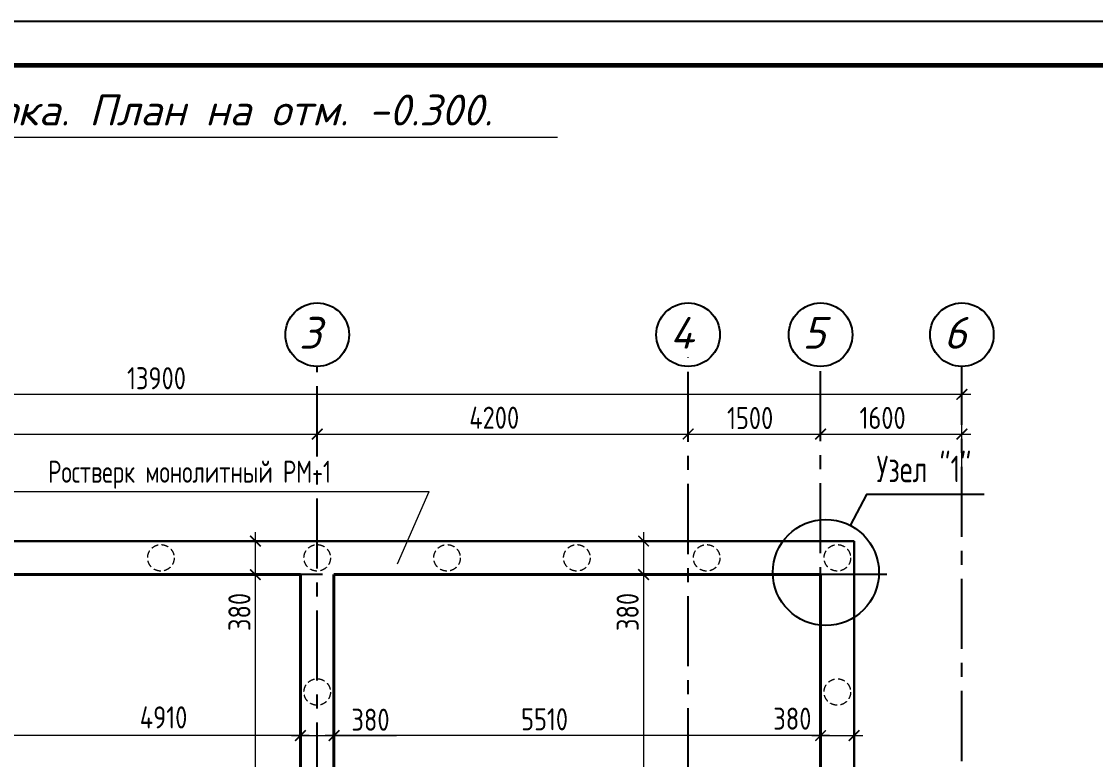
# Model space of a CAD drawing. Extents: x -12289450 to -10763036, y -7834513 to -6150123.
# Drawn here: x -11173950 to -11161788, y -7813176 to -7804813 of the extents above; entities that cross this region are included whole.
import ezdxf
from ezdxf.enums import TextEntityAlignment as Align

# ---------------------------------------------------------------- set-up
doc = ezdxf.new("R2010")
doc.units = 0
doc.header["$LTSCALE"] = 25
doc.header["$PDMODE"] = 35
doc.linetypes.add('CENTER', pattern=[50.8, 31.75, -6.35, 6.35, -6.35])
doc.linetypes.add('невидимаяX2', pattern=[19.05, 12.7, -6.35])
doc.layers.get('DefPoints').update_dxf_attribs({"color": 10, "lineweight": 30})
for name, color, linetype in [('005-РАЗМЕРЫ', 252, 'Continuous'), ('014-ОСИ', 251, 'CENTER'), ('Annotation - Text', 7, 'Continuous'), ('Текст', 7, 'Continuous')]:
    doc.layers.add(name, color=color, linetype=linetype)
for name, color, linetype, lineweight in [('СТЕНЫ', 5, 'Continuous', 40), ('Текст AMS', 7, 'Continuous', 9), ('фундаменты', 52, 'Continuous', 35)]:
    doc.layers.add(name, color=color, linetype=linetype, lineweight=lineweight)
doc.styles.add('gismo', font='isocpeui.ttf')
doc.styles.add('GOST 2.304', font='cs_gost2304.shx')
doc.styles.add('Isocpeur', font='isocpeui.ttf')
doc.styles.add('STYLE1', font='simplex.shx', dxfattribs={"width": 0.7, "height": 300})
doc.dimstyles.new('1', dxfattribs={"dimscale": 100, "dimtxt": 2.5, "dimasz": 1.2, "dimexe": 1, "dimexo": 1, "dimgap": 0.5, "dimtad": 1, "dimdec": 0, "dimzin": 0, "dimdsep": 46, "dimtxsty": 'GOST 2.304', "dimblk": 'ARCHTICK', "dimcen": 0.09, "dimdle": 1, "dimclrd": 256, "dimclre": 256, "dimclrt": 7, "dimadec": 0, "dimazin": 0, "dimtfac": 1, "dimtdec": 0, "dimtmove": 0, "dimatfit": 3, "dimldrblk": 'ARCHTICK', "dimfxl": 0, "dimtolj": 1, "dimtzin": 0, "dimlwd": 5, "dimlwe": 5, "dimarcsym": 0})

# ---------------------------------------------------------------- blocks, each defined once
blk = doc.blocks.new('_ArchTick')
at = {"color": 0, "linetype": 'ByBlock', "const_width": 0.15}
blk.add_lwpolyline([(-0.5, -0.5), (0.5, 0.5)], dxfattribs=at)
blk = doc.blocks.new('*D1286')
at = {"layer": '005-РАЗМЕРЫ', "lineweight": 5, "transparency": 16777216}
for p, q in [((-11175701, -7809557), (-11175701, -7809388)), ((-11170601, -7809557), (-11170601, -7809388)), ((-11175801, -7809488), (-11170501, -7809488))]:
    blk.add_line(p, q, dxfattribs=at)
at = {"layer": 'DefPoints', "color": 0, "transparency": 16777216}
for p in [(-11170601, -7809488), (-11175701, -7809657), (-11170601, -7809657)]:
    blk.add_point(p, dxfattribs=at)
at = {"layer": '005-РАЗМЕРЫ', "lineweight": 5, "transparency": 16777216, "xscale": 120, "yscale": 120, "zscale": 120, "rotation": 180}
blk.add_blockref('_ArchTick', (-11175701, -7809488), dxfattribs=at)
at = {"layer": '005-РАЗМЕРЫ', "lineweight": 5, "transparency": 16777216, "xscale": 120, "yscale": 120, "zscale": 120}
blk.add_blockref('_ArchTick', (-11170601, -7809488), dxfattribs=at)
at = {"layer": '005-РАЗМЕРЫ', "color": 7, "transparency": 16777216, "insert": (-11174308, -7809307), "char_height": 250, "attachment_point": 5, "style": 'GOST 2.304'}
blk.add_mtext('\\A1;5100', dxfattribs=at)
blk = doc.blocks.new('*D1287')
at = {"layer": '005-РАЗМЕРЫ', "lineweight": 5, "transparency": 16777216}
for p, q in [((-11177201, -7809884), (-11177201, -7808938)), ((-11163301, -7810101), (-11163301, -7808938)), ((-11177301, -7809038), (-11163201, -7809038))]:
    blk.add_line(p, q, dxfattribs=at)
at = {"layer": 'DefPoints', "color": 0, "transparency": 16777216}
for p in [(-11163301, -7809038), (-11177201, -7809984), (-11163301, -7810201)]:
    blk.add_point(p, dxfattribs=at)
at = {"layer": '005-РАЗМЕРЫ', "lineweight": 5, "transparency": 16777216, "xscale": 120, "yscale": 120, "zscale": 120, "rotation": 180}
blk.add_blockref('_ArchTick', (-11177201, -7809038), dxfattribs=at)
at = {"layer": '005-РАЗМЕРЫ', "lineweight": 5, "transparency": 16777216, "xscale": 120, "yscale": 120, "zscale": 120}
blk.add_blockref('_ArchTick', (-11163301, -7809038), dxfattribs=at)
at = {"layer": '005-РАЗМЕРЫ', "color": 7, "transparency": 16777216, "insert": (-11172421, -7808856), "char_height": 250, "attachment_point": 5, "style": 'GOST 2.304'}
blk.add_mtext('\\A1;13900', dxfattribs=at)
blk = doc.blocks.new('*D1289')
at = {"layer": '005-РАЗМЕРЫ', "lineweight": 5, "transparency": 16777216}
for p, q in [((-11170601, -7809557), (-11170601, -7809388)), ((-11166401, -7809557), (-11166401, -7809388)), ((-11170701, -7809488), (-11166301, -7809488))]:
    blk.add_line(p, q, dxfattribs=at)
at = {"layer": 'DefPoints', "color": 0, "transparency": 16777216}
for p in [(-11166401, -7809488), (-11170601, -7809657), (-11166401, -7809657)]:
    blk.add_point(p, dxfattribs=at)
at = {"layer": '005-РАЗМЕРЫ', "lineweight": 5, "transparency": 16777216, "xscale": 120, "yscale": 120, "zscale": 120, "rotation": 180}
blk.add_blockref('_ArchTick', (-11170601, -7809488), dxfattribs=at)
at = {"layer": '005-РАЗМЕРЫ', "lineweight": 5, "transparency": 16777216, "xscale": 120, "yscale": 120, "zscale": 120}
blk.add_blockref('_ArchTick', (-11166401, -7809488), dxfattribs=at)
at = {"layer": '005-РАЗМЕРЫ', "color": 7, "transparency": 16777216, "insert": (-11168597, -7809303), "char_height": 250, "attachment_point": 5, "style": 'GOST 2.304'}
blk.add_mtext('\\A1;4200', dxfattribs=at)
blk = doc.blocks.new('*D1290')
at = {"layer": '005-РАЗМЕРЫ', "lineweight": 5, "transparency": 16777216}
for p, q in [((-11166401, -7809557), (-11166401, -7809388)), ((-11164901, -7809557), (-11164901, -7809388)), ((-11166501, -7809488), (-11164801, -7809488))]:
    blk.add_line(p, q, dxfattribs=at)
at = {"layer": 'DefPoints', "color": 0, "transparency": 16777216}
for p in [(-11164901, -7809488), (-11166401, -7809657), (-11164901, -7809657)]:
    blk.add_point(p, dxfattribs=at)
at = {"layer": '005-РАЗМЕРЫ', "lineweight": 5, "transparency": 16777216, "xscale": 120, "yscale": 120, "zscale": 120, "rotation": 180}
blk.add_blockref('_ArchTick', (-11166401, -7809488), dxfattribs=at)
at = {"layer": '005-РАЗМЕРЫ', "lineweight": 5, "transparency": 16777216, "xscale": 120, "yscale": 120, "zscale": 120}
blk.add_blockref('_ArchTick', (-11164901, -7809488), dxfattribs=at)
at = {"layer": '005-РАЗМЕРЫ', "color": 7, "transparency": 16777216, "insert": (-11165699, -7809307), "char_height": 250, "attachment_point": 5, "style": 'GOST 2.304'}
blk.add_mtext('\\A1;1500', dxfattribs=at)
blk = doc.blocks.new('*D1291')
at = {"layer": '005-РАЗМЕРЫ', "lineweight": 5, "transparency": 16777216}
for p, q in [((-11164901, -7809557), (-11164901, -7809388)), ((-11163301, -7809522), (-11163301, -7809388)), ((-11165001, -7809488), (-11163201, -7809488))]:
    blk.add_line(p, q, dxfattribs=at)
at = {"layer": 'DefPoints', "color": 0, "transparency": 16777216}
for p in [(-11163301, -7809488), (-11164901, -7809657), (-11163301, -7809622)]:
    blk.add_point(p, dxfattribs=at)
at = {"layer": '005-РАЗМЕРЫ', "lineweight": 5, "transparency": 16777216, "xscale": 120, "yscale": 120, "zscale": 120, "rotation": 180}
blk.add_blockref('_ArchTick', (-11164901, -7809488), dxfattribs=at)
at = {"layer": '005-РАЗМЕРЫ', "lineweight": 5, "transparency": 16777216, "xscale": 120, "yscale": 120, "zscale": 120}
blk.add_blockref('_ArchTick', (-11163301, -7809488), dxfattribs=at)
at = {"layer": '005-РАЗМЕРЫ', "color": 7, "transparency": 16777216, "insert": (-11164199, -7809305), "char_height": 250, "attachment_point": 5, "style": 'GOST 2.304'}
blk.add_mtext('\\A1;1600', dxfattribs=at)
blk = doc.blocks.new('*D1297')
at = {"layer": '005-РАЗМЕРЫ', "lineweight": 5, "transparency": 16777216}
for p, q in [((-11166906, -7810981), (-11166906, -7816881)), ((-11166874, -7811081), (-11167006, -7811081)), ((-11166874, -7816781), (-11167006, -7816781))]:
    blk.add_line(p, q, dxfattribs=at)
at = {"layer": 'DefPoints', "color": 0, "transparency": 16777216}
for p in [(-11166774, -7811081), (-11166906, -7816781), (-11166774, -7816781)]:
    blk.add_point(p, dxfattribs=at)
at = {"layer": '005-РАЗМЕРЫ', "lineweight": 5, "transparency": 16777216, "xscale": 120, "yscale": 120, "zscale": 120}
for p, rotation in [((-11166906, -7811081), 90), ((-11166906, -7816781), 270)]:
    blk.add_blockref('_ArchTick', p, dxfattribs=dict(at, rotation=rotation))
at = {"layer": '005-РАЗМЕРЫ', "color": 7, "transparency": 16777216, "insert": (-11167086, -7814513), "char_height": 250, "attachment_point": 5, "rotation": 90, "style": 'GOST 2.304'}
blk.add_mtext('\\A1;5700', dxfattribs=at)
blk = doc.blocks.new('*D1298')
at = {"layer": '005-РАЗМЕРЫ', "lineweight": 5, "transparency": 16777216}
for p, q in [((-11166906, -7810601), (-11166906, -7811081)), ((-11166874, -7810701), (-11167006, -7810701)), ((-11166874, -7811081), (-11167006, -7811081)), ((-11166906, -7811081), (-11166906, -7811798))]:
    blk.add_line(p, q, dxfattribs=at)
at = {"layer": 'DefPoints', "color": 0, "transparency": 16777216}
for p in [(-11166774, -7810701), (-11166906, -7811081), (-11166774, -7811081)]:
    blk.add_point(p, dxfattribs=at)
at = {"layer": '005-РАЗМЕРЫ', "lineweight": 5, "transparency": 16777216, "xscale": 120, "yscale": 120, "zscale": 120}
for p, rotation in [((-11166906, -7810701), 90), ((-11166906, -7811081), 270)]:
    blk.add_blockref('_ArchTick', p, dxfattribs=dict(at, rotation=rotation))
at = {"layer": '005-РАЗМЕРЫ', "color": 7, "transparency": 16777216, "insert": (-11167086, -7811504), "char_height": 250, "attachment_point": 5, "rotation": 90, "style": 'GOST 2.304'}
blk.add_mtext('\\A1;380', dxfattribs=at)
blk = doc.blocks.new('*D1302')
at = {"layer": '005-РАЗМЕРЫ', "lineweight": 5, "ltscale": 100, "transparency": 16777216}
for p, q in [((-11165001, -7812905), (-11164421, -7812905)), ((-11164901, -7812889), (-11164901, -7813005)), ((-11164521, -7812889), (-11164521, -7813005))]:
    blk.add_line(p, q, dxfattribs=at)
at = {"layer": 'DefPoints', "color": 0, "ltscale": 100, "transparency": 16777216}
for p in [(-11164901, -7812789), (-11164521, -7812789), (-11164521, -7812905)]:
    blk.add_point(p, dxfattribs=at)
at = {"layer": '005-РАЗМЕРЫ', "lineweight": 5, "ltscale": 100, "transparency": 16777216, "xscale": 120, "yscale": 120, "zscale": 120, "rotation": 180}
blk.add_blockref('_ArchTick', (-11164901, -7812905), dxfattribs=at)
at = {"layer": '005-РАЗМЕРЫ', "lineweight": 5, "ltscale": 100, "transparency": 16777216, "xscale": 120, "yscale": 120, "zscale": 120}
blk.add_blockref('_ArchTick', (-11164521, -7812905), dxfattribs=at)
at = {"layer": '005-РАЗМЕРЫ', "color": 7, "ltscale": 100, "transparency": 16777216, "insert": (-11165221, -7812713), "char_height": 250, "attachment_point": 5, "style": 'GOST 2.304'}
blk.add_mtext('\\A1;380', dxfattribs=at)
blk = doc.blocks.new('*D1303')
at = {"layer": '005-РАЗМЕРЫ', "lineweight": 5, "ltscale": 100, "transparency": 16777216}
for p, q in [((-11175701, -7812766), (-11175701, -7813005)), ((-11170791, -7812773), (-11170791, -7813005)), ((-11170691, -7812905), (-11175801, -7812905))]:
    blk.add_line(p, q, dxfattribs=at)
at = {"layer": 'DefPoints', "color": 0, "ltscale": 100, "transparency": 16777216}
for p in [(-11175701, -7812666), (-11170791, -7812673), (-11175701, -7812905)]:
    blk.add_point(p, dxfattribs=at)
at = {"layer": '005-РАЗМЕРЫ', "lineweight": 5, "ltscale": 100, "transparency": 16777216, "xscale": 120, "yscale": 120, "zscale": 120, "rotation": 180}
blk.add_blockref('_ArchTick', (-11175701, -7812905), dxfattribs=at)
at = {"layer": '005-РАЗМЕРЫ', "lineweight": 5, "ltscale": 100, "transparency": 16777216, "xscale": 120, "yscale": 120, "zscale": 120}
blk.add_blockref('_ArchTick', (-11170791, -7812905), dxfattribs=at)
at = {"layer": '005-РАЗМЕРЫ', "color": 7, "ltscale": 100, "transparency": 16777216, "insert": (-11172341, -7812699), "char_height": 250, "attachment_point": 5, "style": 'GOST 2.304'}
blk.add_mtext('\\A1;4910', dxfattribs=at)
blk = doc.blocks.new('*D1304')
at = {"layer": '005-РАЗМЕРЫ', "lineweight": 5, "ltscale": 100, "transparency": 16777216}
for p, q in [((-11170411, -7812773), (-11170411, -7813005)), ((-11164901, -7812773), (-11164901, -7813005)), ((-11164801, -7812905), (-11170511, -7812905))]:
    blk.add_line(p, q, dxfattribs=at)
at = {"layer": 'DefPoints', "color": 0, "ltscale": 100, "transparency": 16777216}
for p in [(-11170411, -7812673), (-11164901, -7812673), (-11170411, -7812905)]:
    blk.add_point(p, dxfattribs=at)
at = {"layer": '005-РАЗМЕРЫ', "lineweight": 5, "ltscale": 100, "transparency": 16777216, "xscale": 120, "yscale": 120, "zscale": 120, "rotation": 180}
blk.add_blockref('_ArchTick', (-11170411, -7812905), dxfattribs=at)
at = {"layer": '005-РАЗМЕРЫ', "lineweight": 5, "ltscale": 100, "transparency": 16777216, "xscale": 120, "yscale": 120, "zscale": 120}
blk.add_blockref('_ArchTick', (-11164901, -7812905), dxfattribs=at)
at = {"layer": '005-РАЗМЕРЫ', "color": 7, "ltscale": 100, "transparency": 16777216, "insert": (-11168027, -7812720), "char_height": 250, "attachment_point": 5, "style": 'GOST 2.304'}
blk.add_mtext('\\A1;5510', dxfattribs=at)
blk = doc.blocks.new('*D1305')
at = {"layer": '005-РАЗМЕРЫ', "lineweight": 5, "ltscale": 10, "transparency": 16777216}
for p, q in [((-11170791, -7812981), (-11170791, -7812805)), ((-11170411, -7812981), (-11170411, -7812805)), ((-11170891, -7812905), (-11170411, -7812905)), ((-11170411, -7812905), (-11169704, -7812905))]:
    blk.add_line(p, q, dxfattribs=at)
at = {"layer": 'DefPoints', "color": 0, "ltscale": 10, "transparency": 16777216}
for p in [(-11170411, -7812905), (-11170791, -7813081), (-11170411, -7813081)]:
    blk.add_point(p, dxfattribs=at)
at = {"layer": '005-РАЗМЕРЫ', "lineweight": 5, "ltscale": 10, "transparency": 16777216, "xscale": 120, "yscale": 120, "zscale": 120, "rotation": 180}
blk.add_blockref('_ArchTick', (-11170791, -7812905), dxfattribs=at)
at = {"layer": '005-РАЗМЕРЫ', "lineweight": 5, "ltscale": 10, "transparency": 16777216, "xscale": 120, "yscale": 120, "zscale": 120}
blk.add_blockref('_ArchTick', (-11170411, -7812905), dxfattribs=at)
at = {"layer": '005-РАЗМЕРЫ', "color": 7, "ltscale": 10, "transparency": 16777216, "insert": (-11169998, -7812725), "char_height": 250, "attachment_point": 5, "style": 'GOST 2.304'}
blk.add_mtext('\\A1;380', dxfattribs=at)
blk = doc.blocks.new('*D1307')
at = {"layer": '005-РАЗМЕРЫ', "lineweight": 5, "transparency": 16777216}
for p, q in [((-11171302, -7810601), (-11171302, -7811081)), ((-11171270, -7810701), (-11171402, -7810701)), ((-11171270, -7811081), (-11171402, -7811081)), ((-11171302, -7811081), (-11171302, -7811798))]:
    blk.add_line(p, q, dxfattribs=at)
at = {"layer": 'DefPoints', "color": 0, "transparency": 16777216}
for p in [(-11171170, -7810701), (-11171302, -7811081), (-11171170, -7811081)]:
    blk.add_point(p, dxfattribs=at)
at = {"layer": '005-РАЗМЕРЫ', "lineweight": 5, "transparency": 16777216, "xscale": 120, "yscale": 120, "zscale": 120}
for p, rotation in [((-11171302, -7810701), 90), ((-11171302, -7811081), 270)]:
    blk.add_blockref('_ArchTick', p, dxfattribs=dict(at, rotation=rotation))
at = {"layer": '005-РАЗМЕРЫ', "color": 7, "transparency": 16777216, "insert": (-11171482, -7811504), "char_height": 250, "attachment_point": 5, "rotation": 90, "style": 'GOST 2.304'}
blk.add_mtext('\\A1;380', dxfattribs=at)
blk = doc.blocks.new('*D1309')
at = {"layer": '005-РАЗМЕРЫ', "lineweight": 5, "transparency": 16777216}
for p, q in [((-11171302, -7810981), (-11171302, -7821681)), ((-11171270, -7811081), (-11171402, -7811081)), ((-11171270, -7821581), (-11171402, -7821581))]:
    blk.add_line(p, q, dxfattribs=at)
at = {"layer": 'DefPoints', "color": 0, "transparency": 16777216}
for p in [(-11171170, -7811081), (-11171302, -7821581), (-11171170, -7821581)]:
    blk.add_point(p, dxfattribs=at)
at = {"layer": '005-РАЗМЕРЫ', "lineweight": 5, "transparency": 16777216, "xscale": 120, "yscale": 120, "zscale": 120}
for p, rotation in [((-11171302, -7811081), 90), ((-11171302, -7821581), 270)]:
    blk.add_blockref('_ArchTick', p, dxfattribs=dict(at, rotation=rotation))
at = {"layer": '005-РАЗМЕРЫ', "color": 7, "transparency": 16777216, "insert": (-11171482, -7819313), "char_height": 250, "attachment_point": 5, "rotation": 90, "style": 'GOST 2.304'}
blk.add_mtext('\\A1;10500', dxfattribs=at)

msp = doc.modelspace()

# ---------------------------------------------------------------- linework, layer by layer
at = {"color": 0, "lineweight": 15}
for p in [(-11174557, -7810140.4), (-11169691.2, -7810960.6)]:
    msp.add_line(p, (-11169333.1, -7810140.4), dxfattribs=at)
at = {"linetype": 'Continuous', "lineweight": 25, "ltscale": 75, "extrusion": (0, 1, 0), "elevation": -7804813.4}
msp.add_lwpolyline([(11141034.7, 0), (11183034.5, 0)], dxfattribs=at)
at = {"linetype": 'Continuous', "lineweight": 60, "ltscale": 75, "extrusion": (0, 1, 0), "elevation": -7805313.3}
msp.add_lwpolyline([(11141543.9, 0), (11181032.9, 0)], dxfattribs=at)
at = {"ltscale": 100}
msp.add_lwpolyline([(-11163048.3, -7810171.9), (-11164382.3, -7810171.9), (-11164564.6, -7810523.4)], dxfattribs=at)
msp.add_circle((-11164841.3, -7811056.9), 601, dxfattribs=at)
at = {"layer": '014-ОСИ'}
msp.add_line((-11164901.3, -7817188.8), (-11164901.3, -7808722.5), dxfattribs=at)
for points in [[(-11166401.3, -7822277.5), (-11166401.3, -7808622.5)], [(-11170601.3, -7822441.1), (-11170601.3, -7808722.5)], [(-11163301.3, -7822083.4), (-11163301.3, -7808722.5)], [(-11168002.1, -7811081.1), (-11179594.9, -7811081.1)], [(-11164151.3, -7811081.1), (-11167011.3, -7811081.1)]]:
    msp.add_lwpolyline(points, dxfattribs=at)
at = {"layer": 'СТЕНЫ', "lineweight": 30, "ltscale": 3}
for p, q in [((-11176081.3, -7810701.1), (-11164521.3, -7810701.1)), ((-11164521.3, -7810701.1), (-11164521.3, -7817161.1))]:
    msp.add_line(p, q, dxfattribs=at)
at = {"layer": 'СТЕНЫ', "ltscale": 3}
msp.add_line((-11164900.9, -7811081.1), (-11164900.9, -7816781.1), dxfattribs=at)
for points in [[(-11175701.3, -7811081.1), (-11170791.3, -7811081.1)], [(-11170791.3, -7821581.1), (-11170791.3, -7811081.1)], [(-11170411.3, -7816781.1), (-11170411.3, -7811081.1)], [(-11170411.3, -7811081.1), (-11164901.3, -7811081.1)]]:
    msp.add_lwpolyline(points, dxfattribs=at)
at = {"layer": 'Текст'}
for centre in [(-11170601.3, -7808362.5), (-11166401.3, -7808362.5), (-11164901.3, -7808362.5), (-11163301.3, -7808362.5)]:
    msp.add_circle(centre, 360, dxfattribs=at)
at = {"layer": 'Текст AMS', "linetype": 'Continuous', "lineweight": 5, "ltscale": 75}
msp.add_lwpolyline([(-11180412.8, -7806125.2), (-11167881.2, -7806125.2)], dxfattribs=at)
at = {"layer": 'фундаменты', "linetype": 'невидимаяX2', "lineweight": 0, "ltscale": 0.25}
for centre in [(-11172371.3, -7810891.1), (-11170601.3, -7810891.1), (-11169131.3, -7810891.1), (-11167661.3, -7810891.1), (-11166191.3, -7810891.1), (-11164711.3, -7810891.1), (-11170601.3, -7812411.1), (-11164711.3, -7812411.1)]:
    msp.add_circle(centre, 150, dxfattribs=at)

# ---------------------------------------------------------------- texts
at = {"color": 0, "lineweight": 15, "style": 'STYLE1', "width": 0.7}
msp.add_text('Ростверк монолитный РМ-1', height=250, dxfattribs=at).set_placement((-11172045.8, -7809915.4), align=Align.MIDDLE_CENTER)
at = {"color": 7, "insert": (-11164266.8, -7809734), "char_height": 300, "width": 2284.92, "attachment_point": 1, "style": 'STYLE1'}
msp.add_mtext('Узел "1"', dxfattribs=at)
at = {"layer": 'Annotation - Text', "color": 0, "lineweight": 25, "style": 'gismo'}
msp.add_text('Схема расположения ростверка. План на отм. -0.300. ', height=350, dxfattribs=at).set_placement((-11180248.7, -7805992))
at = {"layer": 'Текст', "style": 'Isocpeur'}
for s, p in [('3', (-11170806.6, -7808521.2)), ('4', (-11166606.6, -7808521.2)), ('5', (-11165106.6, -7808521.2)), ('6', (-11163506.6, -7808521.2))]:
    msp.add_text(s, height=360, dxfattribs=at).set_placement(p)

# ---------------------------------------------------------------- dimensions: what is measured, and where the dimension line sits
at = {"layer": '005-РАЗМЕРЫ'}
for base, p1, p2, picture, middle in [((-11163301.3, -7809038.1), (-11177201.3, -7809984.3), (-11163301.3, -7810201.5), '*D1287', (-11172420.9, -7809038.1)), ((-11170601.3, -7809487.5), (-11175701.3, -7809656.7), (-11170601.3, -7809656.7), '*D1286', (-11174307.6, -7809487.5)), ((-11166401.3, -7809487.5), (-11170601.3, -7809656.7), (-11166401.3, -7809656.7), '*D1289', (-11168597.2, -7809487.5)), ((-11164901.3, -7809487.5), (-11166401.3, -7809656.7), (-11164901.3, -7809656.7), '*D1290', (-11165698.6, -7809487.5)), ((-11163301.3, -7809487.5), (-11164901.3, -7809656.7), (-11163301.3, -7809621.9), '*D1291', (-11164198.6, -7809487.5))]:
    dim = msp.add_linear_dim(base=base, p1=p1, p2=p2, dimstyle='1', dxfattribs=at)
    dim.commit()
    dim.dimension.update_dxf_attribs({"geometry": picture, "text_midpoint": middle, "dimtype": 160})
for base, p1, p2, picture, middle in [((-11171302, -7811081.1), (-11171169.7, -7810701.1), (-11171169.7, -7811081.1), '*D1307', (-11171302, -7811504)), ((-11166906.1, -7811081.1), (-11166773.7, -7810701.1), (-11166773.7, -7811081.1), '*D1298', (-11166906.1, -7811504)), ((-11171302, -7821581.1), (-11171169.7, -7811081.1), (-11171169.7, -7821581.1), '*D1309', (-11171302, -7819313.4)), ((-11166906.1, -7816781.1), (-11166773.7, -7811081.1), (-11166773.7, -7816781.1), '*D1297', (-11166906.1, -7814513.4))]:
    dim = msp.add_linear_dim(base=base, p1=p1, p2=p2, angle=90, dimstyle='1', dxfattribs=at)
    dim.commit()
    dim.dimension.update_dxf_attribs({"geometry": picture, "text_midpoint": middle, "dimtype": 160})
at = {"layer": '005-РАЗМЕРЫ', "ltscale": 100}
for base, p1, p2, picture, middle in [((-11175701.3, -7812905.5), (-11170791.3, -7812673.3), (-11175701.3, -7812666.1), '*D1303', (-11172340.9, -7812698.7)), ((-11170411.3, -7812905.5), (-11164901.3, -7812673.3), (-11170411.3, -7812673.3), '*D1304', (-11168026.7, -7812720.2)), ((-11164521.3, -7812905.5), (-11164901.3, -7812789.3), (-11164521.3, -7812789.3), '*D1302', (-11165220.6, -7812713.1))]:
    dim = msp.add_linear_dim(base=base, p1=p1, p2=p2, dimstyle='1', override={"dimtmove": 2}, dxfattribs=at)
    dim.commit()
    dim.dimension.update_dxf_attribs({"geometry": picture, "text_midpoint": middle, "dimtype": 160})
at = {"layer": '005-РАЗМЕРЫ', "ltscale": 10}
dim = msp.add_linear_dim(base=(-11170411.3, -7812905.5), p1=(-11170791.3, -7813081.3), p2=(-11170411.3, -7813081.3), dimstyle='1', dxfattribs=at)
dim.commit()
dim.dimension.update_dxf_attribs({"geometry": '*D1305', "text_midpoint": (-11169997.6, -7812905.5), "dimtype": 160})

doc.saveas('drawing.dxf')
